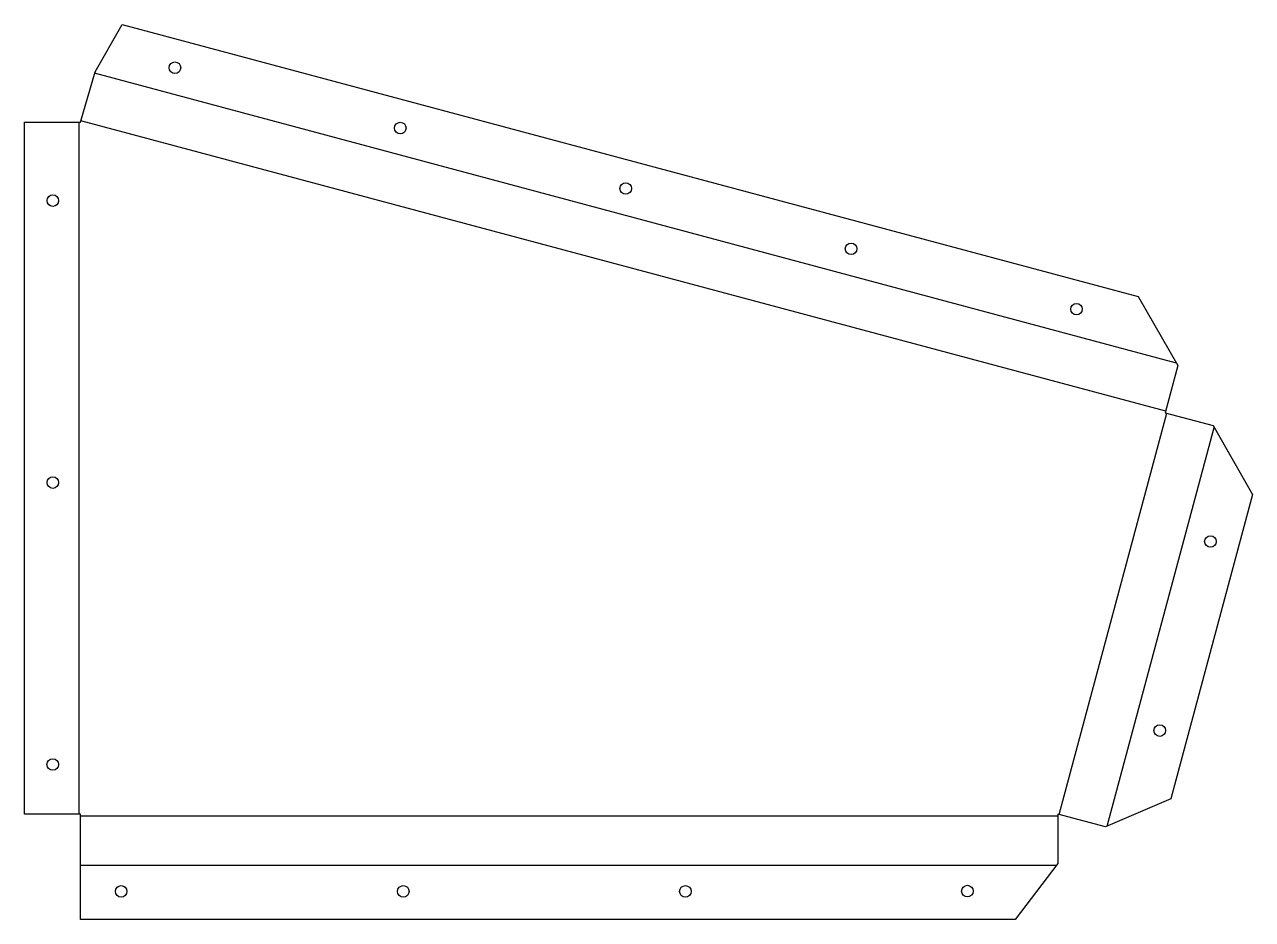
# Model space of a CAD drawing. Header units: metres. Extents: x -188 to 248, y -139 to 179.
import ezdxf

# ---------------------------------------------------------------- set-up
doc = ezdxf.new("R2010")
doc.units = ezdxf.units.M
for name, color, linetype in [('DOWN_CENTERLINES', 1, 'Continuous'), ('INTERIOR_LOOPS', 2, 'Continuous'), ('OUTER_LOOP', 3, 'Continuous')]:
    doc.layers.add(name, color=color, linetype=linetype)

msp = doc.modelspace()

# ---------------------------------------------------------------- linework, layer by layer
at = {"layer": 'DOWN_CENTERLINES'}
for p, q in [((220.75, 58.84), (-162.83, 161.62)), ((-168.4, 144.24), (-168.4, -101.19)), ((216.91, 41.73), (-167.68, 144.78)), ((179.16, -101.33), (217.31, 41.04)), ((196.19, -105.44), (234.08, 35.96)), ((-167.84, -101.75), (178.61, -101.75)), ((-167.84, -119.27), (178.19, -119.27))]:
    msp.add_line(p, q, dxfattribs=at)
at = {"layer": 'INTERIOR_LOOPS'}
for centre in [(-134.34, 163.6), (-54.44, 142.2), (25.46, 120.78), (-177.63, 116.45), (105.37, 99.37), (185.27, 77.95), (-177.64, 16.45), (232.77, -4.47), (214.8, -71.53), (-177.66, -83.56), (-153.4, -128.56), (-53.39, -128.56), (46.63, -128.57), (146.6, -128.47)]:
    msp.add_circle(centre, 2.05, dxfattribs=at)
at = {"layer": 'OUTER_LOOP'}
msp.add_lwpolyline([(221.26, 57.96), (216.76, 41.19), (233.69, 36.65), (247.66, 12.22), (218.72, -95.78), (195.54, -105.72), (178.61, -101.19), (178.61, -118.71), (163.56, -138.53), (-167.84, -138.53), (-167.84, -101.19), (-187.66, -101.19), (-187.66, 144.24), (-167.84, 144.24), (-162.68, 162.16), (-153, 178.92), (207.13, 82.43), (221.26, 57.96)], dxfattribs=at)

doc.saveas('drawing.dxf')
